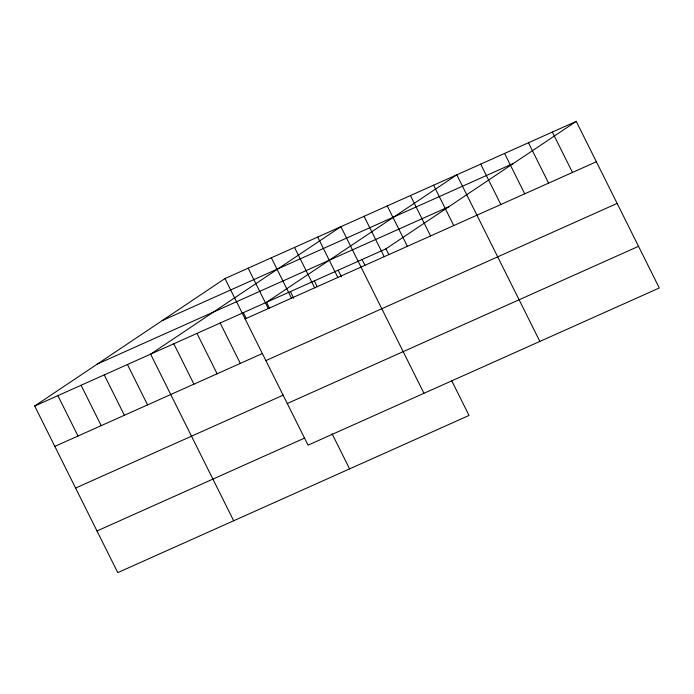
<?xml version="1.0" encoding="UTF-8"?>
<svg xmlns="http://www.w3.org/2000/svg" width="694" height="694" viewBox="0 0 694 694"><rect width="100%" height="100%" fill="white"/><g stroke="black" fill="none" stroke-linecap="round" stroke-linejoin="round"><path stroke-width="1.04" d="M451.56 380.416L469.023 415.446L117.763 572.628L34.7 406.016L224.977 278.554L576.237 121.372L659.3 287.984L308.041 445.166L224.977 278.554M34.7 406.016L385.959 248.834L576.237 121.372M162.188 320.619L513.439 163.437M97.49 363.96L448.749 206.777M245.112 318.936L596.363 161.754M54.835 446.398L262.514 353.463M265.88 360.594L617.131 203.411M75.603 488.056L283.282 395.12M287.273 403.509L638.532 246.327M96.995 530.971L304.683 438.035M552.346 132.068L572.481 172.442M528.464 142.756L548.598 183.138M504.573 153.443L524.707 193.826M480.69 164.131L500.825 204.513M539.871 341.422L456.808 174.819L266.531 302.28L269.402 308.049M433.62 185.194L453.755 225.576M410.44 195.569L430.575 235.951M387.261 205.936L407.387 246.318M385.959 248.834L388.831 254.603M364.072 216.311L384.207 256.693M362.068 259.521L364.949 265.29M423.956 393.298L340.893 226.686L150.615 354.148L233.678 520.752M338.186 270.209L341.543 276.941M317.705 237.062L337.839 277.444M314.304 280.897L317.175 286.665M294.525 247.437L314.66 287.819M290.413 291.593L293.77 298.316M271.345 257.812L291.48 298.194M332.131 433.854L349.594 468.884M248.157 268.188L268.292 308.57M243.342 312.656L246.223 318.425M220.163 323.022L240.298 363.404M196.983 333.398L217.118 373.78M173.795 343.773L193.93 384.155M127.436 364.524L147.562 404.906M104.247 374.899L124.382 415.281M81.068 385.274L101.203 425.648M57.88 395.641L78.014 436.023"/></g></svg>
